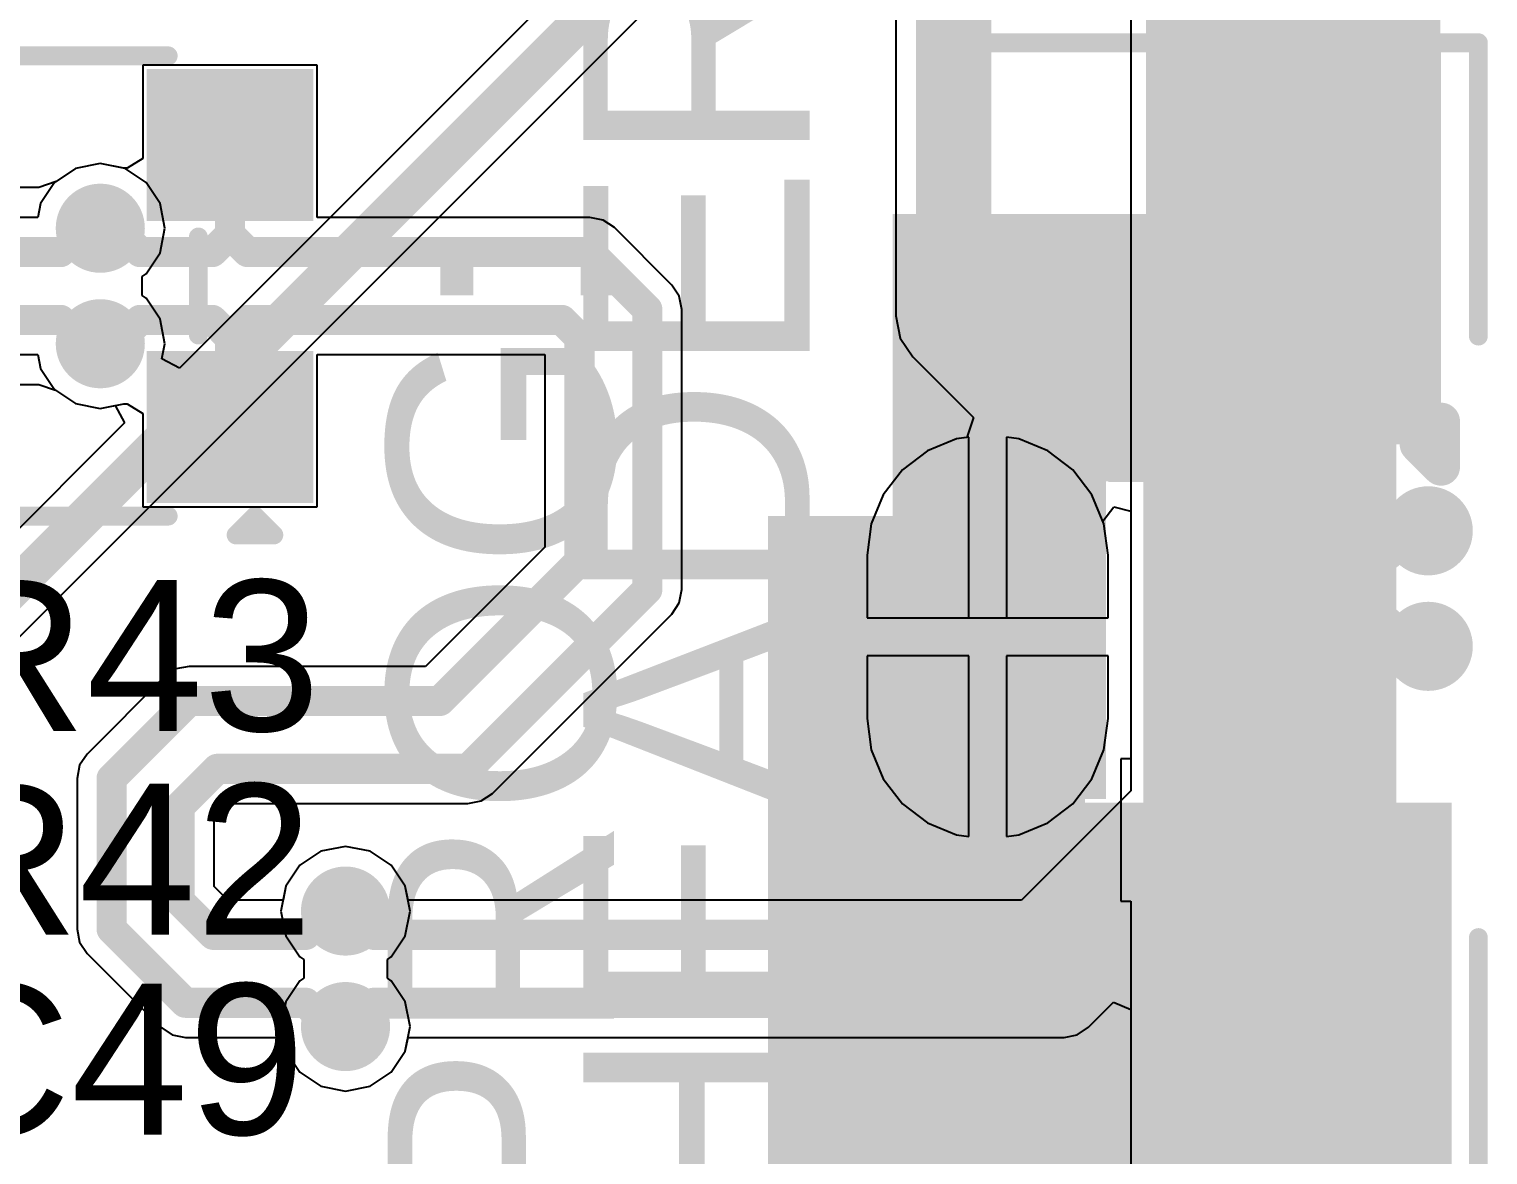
# Model space of a CAD drawing. Header units: millimetres. Extents: x -0.27 to 4.7, y -0.39 to 2.83.
# Drawn here: x 4.235 to 4.6216, y 1.1236 to 1.422 of the extents above; entities that cross this region are included whole.
import ezdxf

# ---------------------------------------------------------------- set-up
doc = ezdxf.new("R2010")
doc.units = ezdxf.units.MM
doc.header["$MEASUREMENT"] = 0
for name, color, linetype in [('BottomLayer', 5, 'Continuous'), ('BottomSolder', 6, 'Continuous'), ('MultiLayer', 9, 'Continuous'), ('PadHoleLayer', 156, 'Continuous'), ('TopLayer', 1, 'Continuous'), ('TopOverlay', 2, 'Continuous'), ('TopPaste', 8, 'Continuous'), ('TopSolder', 216, 'Continuous'), ('ViaHoleLayer', 16, 'Continuous')]:
    doc.layers.add(name, color=color, linetype=linetype)
doc.styles.add('Arial', font='', dxfattribs={"height": 0.2})
doc.styles.get('Arial').set_extended_font_data('Arial')

# ---------------------------------------------------------------- blocks, each defined once
blk = doc.blocks.new('1051330011_32')
at = {"layer": 'BottomLayer'}
h = blk.add_hatch(color=5, dxfattribs=at)
edge = h.paths.add_edge_path()
edge.add_arc((-0.13189, 0.04232), 0.02165, 90, 270)
edge.add_line((-0.13189, 0.02067), (-0.08858, 0.02067))
edge.add_arc((-0.08858, 0.04232), 0.02165, 270, 450)
edge.add_line((-0.08858, 0.06398), (-0.13189, 0.06398))
h = blk.add_hatch(color=5, dxfattribs=at)
edge = h.paths.add_edge_path()
edge.add_arc((0.08858, 0.04232), 0.02165, 90, 270)
edge.add_line((0.08858, 0.02067), (0.13189, 0.02067))
edge.add_arc((0.13189, 0.04232), 0.02165, 270, 450)
edge.add_line((0.13189, 0.06398), (0.08858, 0.06398))
h = blk.add_hatch(color=5, dxfattribs=at)
edge = h.paths.add_edge_path()
edge.add_arc((-0.02165, -0.04232), 0.02165, 90, 270)
edge.add_line((-0.02165, -0.06398), (0.02165, -0.06398))
edge.add_arc((0.02165, -0.04232), 0.02165, 270, 450)
edge.add_line((0.02165, -0.02067), (-0.02165, -0.02067))
at = {"layer": 'BottomSolder'}
h = blk.add_hatch(color=6, dxfattribs=at)
edge = h.paths.add_edge_path()
edge.add_arc((-0.13189, 0.04232), 0.02565, 90, 270)
edge.add_line((-0.13189, 0.01667), (-0.08858, 0.01667))
edge.add_arc((-0.08858, 0.04232), 0.02565, 270, 450)
edge.add_line((-0.08858, 0.06798), (-0.13189, 0.06798))
h = blk.add_hatch(color=6, dxfattribs=at)
edge = h.paths.add_edge_path()
edge.add_arc((0.08858, 0.04232), 0.02565, 90, 270)
edge.add_line((0.08858, 0.01667), (0.13189, 0.01667))
edge.add_arc((0.13189, 0.04232), 0.02565, 270, 450)
edge.add_line((0.13189, 0.06798), (0.08858, 0.06798))
h = blk.add_hatch(color=6, dxfattribs=at)
edge = h.paths.add_edge_path()
edge.add_arc((-0.02165, -0.04232), 0.02565, 90, 270)
edge.add_line((-0.02165, -0.06798), (0.02165, -0.06798))
edge.add_arc((0.02165, -0.04232), 0.02565, 270, 450)
edge.add_line((0.02165, -0.01667), (-0.02165, -0.01667))
at = {"layer": 'MultiLayer'}
h = blk.add_hatch(color=9, dxfattribs=at)
edge = h.paths.add_edge_path()
edge.add_arc((-0.13189, 0.04232), 0.02165, 90, 270)
edge.add_line((-0.13189, 0.02067), (-0.08858, 0.02067))
edge.add_arc((-0.08858, 0.04232), 0.02165, 270, 450)
edge.add_line((-0.08858, 0.06398), (-0.13189, 0.06398))
h = blk.add_hatch(color=9, dxfattribs=at)
edge = h.paths.add_edge_path()
edge.add_arc((0.08858, 0.04232), 0.02165, 90, 270)
edge.add_line((0.08858, 0.02067), (0.13189, 0.02067))
edge.add_arc((0.13189, 0.04232), 0.02165, 270, 450)
edge.add_line((0.13189, 0.06398), (0.08858, 0.06398))
h = blk.add_hatch(color=9, dxfattribs=at)
edge = h.paths.add_edge_path()
edge.add_arc((-0.02165, -0.04232), 0.02165, 90, 270)
edge.add_line((-0.02165, -0.06398), (0.02165, -0.06398))
edge.add_arc((0.02165, -0.04232), 0.02165, 270, 450)
edge.add_line((0.02165, -0.02067), (-0.02165, -0.02067))
at = {"layer": 'PadHoleLayer'}
h = blk.add_hatch(color=156, dxfattribs=at)
edge = h.paths.add_edge_path()
edge.add_arc((-0.12402, 0.04232), 0.00984, 90, 270)
edge.add_line((-0.12402, 0.03248), (-0.09646, 0.03248))
edge.add_arc((-0.09646, 0.04232), 0.00984, 270, 450)
edge.add_line((-0.09646, 0.05217), (-0.12402, 0.05217))
h = blk.add_hatch(color=156, dxfattribs=at)
edge = h.paths.add_edge_path()
edge.add_arc((0.09646, 0.04232), 0.00984, 90, 270)
edge.add_line((0.09646, 0.03248), (0.12402, 0.03248))
edge.add_arc((0.12402, 0.04232), 0.00984, 270, 450)
edge.add_line((0.12402, 0.05217), (0.09646, 0.05217))
h = blk.add_hatch(color=156, dxfattribs=at)
edge = h.paths.add_edge_path()
edge.add_arc((-0.02165, -0.04232), 0.00984, 90, 270)
edge.add_line((-0.02165, -0.05217), (0.02165, -0.05217))
edge.add_arc((0.02165, -0.04232), 0.00984, 270, 450)
edge.add_line((0.02165, -0.03248), (-0.02165, -0.03248))
at = {"layer": 'TopLayer'}
h = blk.add_hatch(color=1, dxfattribs=at)
edge = h.paths.add_edge_path()
edge.add_arc((-0.13189, 0.04232), 0.02165, 90, 270)
edge.add_line((-0.13189, 0.02067), (-0.08858, 0.02067))
edge.add_arc((-0.08858, 0.04232), 0.02165, 270, 450)
edge.add_line((-0.08858, 0.06398), (-0.13189, 0.06398))
for points in [[(-0.06004, 0.00295), (-0.06004, 0.06201), (-0.04232, 0.06201), (-0.04232, 0.00295)], [(-0.03445, 0.00295), (-0.03445, 0.06201), (-0.01673, 0.06201), (-0.01673, 0.00295)], [(-0.00886, 0.00295), (-0.00886, 0.06201), (0.00886, 0.06201), (0.00886, 0.00295)], [(0.01673, 0.00295), (0.01673, 0.06201), (0.03445, 0.06201), (0.03445, 0.00295)], [(0.04232, 0.00295), (0.04232, 0.06201), (0.06004, 0.06201), (0.06004, 0.00295)]]:
    blk.add_hatch(color=1, dxfattribs=at).paths.add_polyline_path(points)
h = blk.add_hatch(color=1, dxfattribs=at)
edge = h.paths.add_edge_path()
edge.add_arc((0.08858, 0.04232), 0.02165, 90, 270)
edge.add_line((0.08858, 0.02067), (0.13189, 0.02067))
edge.add_arc((0.13189, 0.04232), 0.02165, 270, 450)
edge.add_line((0.13189, 0.06398), (0.08858, 0.06398))
h = blk.add_hatch(color=1, dxfattribs=at)
edge = h.paths.add_edge_path()
edge.add_arc((-0.02165, -0.04232), 0.02165, 90, 270)
edge.add_line((-0.02165, -0.06398), (0.02165, -0.06398))
edge.add_arc((0.02165, -0.04232), 0.02165, 270, 450)
edge.add_line((0.02165, -0.02067), (-0.02165, -0.02067))
at = {"layer": 'TopPaste'}
for points in [[(-0.06004, 0.00295), (-0.06004, 0.06201), (-0.04232, 0.06201), (-0.04232, 0.00295)], [(-0.03445, 0.00295), (-0.03445, 0.06201), (-0.01673, 0.06201), (-0.01673, 0.00295)], [(-0.00886, 0.00295), (-0.00886, 0.06201), (0.00886, 0.06201), (0.00886, 0.00295)], [(0.01673, 0.00295), (0.01673, 0.06201), (0.03445, 0.06201), (0.03445, 0.00295)], [(0.04232, 0.00295), (0.04232, 0.06201), (0.06004, 0.06201), (0.06004, 0.00295)]]:
    blk.add_hatch(color=8, dxfattribs=at).paths.add_polyline_path(points)
at = {"layer": 'TopSolder'}
h = blk.add_hatch(color=216, dxfattribs=at)
edge = h.paths.add_edge_path()
edge.add_arc((-0.13189, 0.04232), 0.02565, 90, 270)
edge.add_line((-0.13189, 0.01667), (-0.08858, 0.01667))
edge.add_arc((-0.08858, 0.04232), 0.02565, 270, 450)
edge.add_line((-0.08858, 0.06798), (-0.13189, 0.06798))
for points in [[(-0.06404, -0.00105), (-0.06404, 0.06601), (-0.03832, 0.06601), (-0.03832, -0.00105)], [(-0.03845, -0.00105), (-0.03845, 0.06601), (-0.01273, 0.06601), (-0.01273, -0.00105)], [(-0.01286, -0.00105), (-0.01286, 0.06601), (0.01286, 0.06601), (0.01286, -0.00105)], [(0.01273, -0.00105), (0.01273, 0.06601), (0.03845, 0.06601), (0.03845, -0.00105)], [(0.03832, -0.00105), (0.03832, 0.06601), (0.06404, 0.06601), (0.06404, -0.00105)]]:
    blk.add_hatch(color=216, dxfattribs=at).paths.add_polyline_path(points)
h = blk.add_hatch(color=216, dxfattribs=at)
edge = h.paths.add_edge_path()
edge.add_arc((0.08858, 0.04232), 0.02565, 90, 270)
edge.add_line((0.08858, 0.01667), (0.13189, 0.01667))
edge.add_arc((0.13189, 0.04232), 0.02565, 270, 450)
edge.add_line((0.13189, 0.06798), (0.08858, 0.06798))
h = blk.add_hatch(color=216, dxfattribs=at)
edge = h.paths.add_edge_path()
edge.add_arc((-0.02165, -0.04232), 0.02565, 90, 270)
edge.add_line((-0.02165, -0.06798), (0.02165, -0.06798))
edge.add_arc((0.02165, -0.04232), 0.02565, 270, 450)
edge.add_line((0.02165, -0.01667), (-0.02165, -0.01667))
at = {"layer": 'TopOverlay'}
for points, const_width in [([(-0.07972, 0.08777), (-0.15748, 0.08777)], 0.005), ([(-0.15748, 0.07171), (-0.15748, 0.08777)], 0.005), ([(0.15748, 0.08777), (0.07972, 0.08777)], 0.005), ([(0.15748, 0.07171), (0.15748, 0.08777)], 0.005), ([(-0.05107, 0.0719), (-0.05707, 0.0779)], 0.01), ([(-0.04507, 0.0779), (-0.05707, 0.0779)], 0.01), ([(-0.05107, 0.0719), (-0.04507, 0.0779)], 0.01), ([(-0.15748, -0.04528), (-0.15748, 0.02354)], 0.005), ([(0.15748, -0.04528), (0.15748, 0.02354)], 0.005), ([(-0.05315, -0.04528), (-0.15748, -0.04528)], 0.005), ([(0.15748, -0.04528), (0.05315, -0.04528)], 0.005)]:
    blk.add_lwpolyline(points, dxfattribs=dict(at, const_width=const_width))
for points, const_width in [([(-0.15873, 0.08777, 1), (-0.15623, 0.08777, 1)], 0.0025), ([(-0.15873, 0.08777, 1), (-0.15623, 0.08777, 1)], 0.0025), ([(-0.08097, 0.08777, 1), (-0.07847, 0.08777, 1)], 0.0025), ([(0.07847, 0.08777, 1), (0.08097, 0.08777, 1)], 0.0025), ([(0.15623, 0.08777, 1), (0.15873, 0.08777, 1)], 0.0025), ([(0.15623, 0.08777, 1), (0.15873, 0.08777, 1)], 0.0025), ([(-0.05957, 0.0779, 1), (-0.05457, 0.0779, 1)], 0.005), ([(-0.05957, 0.0779, 1), (-0.05457, 0.0779, 1)], 0.005), ([(-0.04757, 0.0779, 1), (-0.04257, 0.0779, 1)], 0.005), ([(-0.04757, 0.0779, 1), (-0.04257, 0.0779, 1)], 0.005), ([(-0.15873, 0.07171, 1), (-0.15623, 0.07171, 1)], 0.0025), ([(-0.05357, 0.0719, 1), (-0.04857, 0.0719, 1)], 0.005), ([(-0.05357, 0.0719, 1), (-0.04857, 0.0719, 1)], 0.005), ([(0.15623, 0.07171, 1), (0.15873, 0.07171, 1)], 0.0025), ([(-0.15873, 0.02354, 1), (-0.15623, 0.02354, 1)], 0.0025), ([(0.15623, 0.02354, 1), (0.15873, 0.02354, 1)], 0.0025), ([(-0.15873, -0.04528, 1), (-0.15623, -0.04528, 1)], 0.0025), ([(-0.15873, -0.04528, 1), (-0.15623, -0.04528, 1)], 0.0025), ([(-0.0544, -0.04528, 1), (-0.0519, -0.04528, 1)], 0.0025), ([(0.0519, -0.04528, 1), (0.0544, -0.04528, 1)], 0.0025), ([(0.15623, -0.04528, 1), (0.15873, -0.04528, 1)], 0.0025), ([(0.15623, -0.04528, 1), (0.15873, -0.04528, 1)], 0.0025)]:
    blk.add_lwpolyline(points, format="xyb", close=True, dxfattribs=dict(at, const_width=const_width))
blk = doc.blocks.new('S___23_161')
at = {"layer": 'TopLayer'}
for points in [[(-0.01614, 0.05748), (0.01614, 0.05748), (0.01614, 0.02126), (-0.01614, 0.02126)], [(-0.05354, -0.02126), (-0.02126, -0.02126), (-0.02126, -0.05748), (-0.05354, -0.05748)], [(0.02126, -0.02126), (0.05354, -0.02126), (0.05354, -0.05748), (0.02126, -0.05748)]]:
    blk.add_hatch(color=1, dxfattribs=at).paths.add_polyline_path(points)
at = {"layer": 'TopPaste'}
for points in [[(-0.01614, 0.05748), (0.01614, 0.05748), (0.01614, 0.02126), (-0.01614, 0.02126)], [(-0.05354, -0.02126), (-0.02126, -0.02126), (-0.02126, -0.05748), (-0.05354, -0.05748)], [(0.02126, -0.02126), (0.05354, -0.02126), (0.05354, -0.05748), (0.02126, -0.05748)]]:
    blk.add_hatch(color=8, dxfattribs=at).paths.add_polyline_path(points)
at = {"layer": 'TopSolder'}
for points in [[(-0.02014, 0.06148), (0.02014, 0.06148), (0.02014, 0.01726), (-0.02014, 0.01726)], [(-0.05754, -0.01726), (-0.01726, -0.01726), (-0.01726, -0.06148), (-0.05754, -0.06148)], [(0.01726, -0.01726), (0.05754, -0.01726), (0.05754, -0.06148), (0.01726, -0.06148)]]:
    blk.add_hatch(color=216, dxfattribs=at).paths.add_polyline_path(points)
at = {"layer": 'TopOverlay', "const_width": 0.005}
for points in [[(-0.061, 0.032), (-0.022, 0.032)], [(-0.061, 0.032), (-0.061, -0.023)], [(0.022, 0.032), (0.061, 0.032)], [(0.061, 0.032), (0.061, -0.023)], [(-0.013, -0.031), (0.013, -0.031)], [(-0.066, -0.041), (-0.066, -0.051)], [(-0.066, -0.041), (-0.061, -0.046)], [(-0.061, -0.046), (-0.066, -0.051)]]:
    blk.add_lwpolyline(points, dxfattribs=at)
at = {"layer": 'TopOverlay', "const_width": 0.0025}
for points in [[(-0.06225, 0.032, 1), (-0.05975, 0.032, 1)], [(-0.06225, 0.032, 1), (-0.05975, 0.032, 1)], [(-0.02325, 0.032, 1), (-0.02075, 0.032, 1)], [(0.02075, 0.032, 1), (0.02325, 0.032, 1)], [(0.05975, 0.032, 1), (0.06225, 0.032, 1)], [(0.05975, 0.032, 1), (0.06225, 0.032, 1)], [(-0.06225, -0.023, 1), (-0.05975, -0.023, 1)], [(0.05975, -0.023, 1), (0.06225, -0.023, 1)], [(-0.01425, -0.031, 1), (-0.01175, -0.031, 1)], [(0.01175, -0.031, 1), (0.01425, -0.031, 1)], [(-0.06725, -0.041, 1), (-0.06475, -0.041, 1)], [(-0.06725, -0.041, 1), (-0.06475, -0.041, 1)], [(-0.06225, -0.046, 1), (-0.05975, -0.046, 1)], [(-0.06225, -0.046, 1), (-0.05975, -0.046, 1)], [(-0.06725, -0.051, 1), (-0.06475, -0.051, 1)], [(-0.06725, -0.051, 1), (-0.06475, -0.051, 1)]]:
    blk.add_lwpolyline(points, format="xyb", close=True, dxfattribs=at)

msp = doc.modelspace()

# ---------------------------------------------------------------- hatches: boundary and pattern name
at = {"layer": 'BottomLayer'}
for points in [[(4.54582, 1.31202), (4.60924, 1.31202), (4.60924, 1.41595), (4.54582, 1.41595)], [(4.46382, 1.31202), (4.60924, 1.31202), (4.60924, 1.373), (4.46382, 1.373)], [(4.52044, 1.32558), (4.46382, 1.32558), (4.46382, 1.21795), (4.52044, 1.21795)]]:
    msp.add_hatch(color=5, dxfattribs=at).paths.add_polyline_path(points)
h = msp.add_hatch(color=5, dxfattribs=at)
edge = h.paths.add_edge_path()
edge.add_arc((4.25382, 1.36926), 0.01181, 0, 360)
h = msp.add_hatch(color=5, dxfattribs=at)
edge = h.paths.add_edge_path()
edge.add_arc((4.25382, 1.33864), 0.01181, 0, 360)
h = msp.add_hatch(color=5, dxfattribs=at)
edge = h.paths.add_edge_path()
edge.add_arc((4.60582, 1.28905), 0.01181, 0, 360)
h = msp.add_hatch(color=5, dxfattribs=at)
edge = h.paths.add_edge_path()
edge.add_arc((4.60582, 1.25843), 0.01181, 0, 360)
h = msp.add_hatch(color=5, dxfattribs=at)
edge = h.paths.add_edge_path()
edge.add_arc((4.31882, 1.18826), 0.01181, 0, 360)
h = msp.add_hatch(color=5, dxfattribs=at)
edge = h.paths.add_edge_path()
edge.add_arc((4.31882, 1.15764), 0.01181, 0, 360)
at = {"layer": 'BottomSolder'}
h = msp.add_hatch(color=6, dxfattribs=at)
edge = h.paths.add_edge_path()
edge.add_arc((4.25382, 1.36926), 0.00591, 0, 360)
h = msp.add_hatch(color=6, dxfattribs=at)
edge = h.paths.add_edge_path()
edge.add_arc((4.25382, 1.33864), 0.00591, 0, 360)
h = msp.add_hatch(color=6, dxfattribs=at)
edge = h.paths.add_edge_path()
edge.add_arc((4.60582, 1.28905), 0.00591, 0, 360)
h = msp.add_hatch(color=6, dxfattribs=at)
edge = h.paths.add_edge_path()
edge.add_arc((4.60582, 1.25843), 0.00591, 0, 360)
h = msp.add_hatch(color=6, dxfattribs=at)
edge = h.paths.add_edge_path()
edge.add_arc((4.31882, 1.18826), 0.00591, 0, 360)
h = msp.add_hatch(color=6, dxfattribs=at)
edge = h.paths.add_edge_path()
edge.add_arc((4.31882, 1.15764), 0.00591, 0, 360)
at = {"layer": 'TopLayer'}
for points in [[(4.531, 1.328), (4.609, 1.328), (4.609, 1.473), (4.531, 1.473)], [(4.521, 1.302), (4.595, 1.302), (4.595, 1.322), (4.521, 1.322)], [(4.43082, 1.19295), (4.51482, 1.19295), (4.51482, 1.29295), (4.43082, 1.29295)], [(4.43082, 1.044), (4.612, 1.044), (4.612, 1.21695), (4.43082, 1.21695)]]:
    msp.add_hatch(color=1, dxfattribs=at).paths.add_polyline_path(points)
h = msp.add_hatch(color=1, dxfattribs=at)
edge = h.paths.add_edge_path()
edge.add_arc((4.25382, 1.36926), 0.01181, 0, 360)
h = msp.add_hatch(color=1, dxfattribs=at)
edge = h.paths.add_edge_path()
edge.add_arc((4.25382, 1.33864), 0.01181, 0, 360)
h = msp.add_hatch(color=1, dxfattribs=at)
edge = h.paths.add_edge_path()
edge.add_arc((4.60582, 1.28905), 0.01181, 0, 360)
h = msp.add_hatch(color=1, dxfattribs=at)
edge = h.paths.add_edge_path()
edge.add_arc((4.60582, 1.25843), 0.01181, 0, 360)
h = msp.add_hatch(color=1, dxfattribs=at)
edge = h.paths.add_edge_path()
edge.add_arc((4.31882, 1.18826), 0.01181, 0, 360)
h = msp.add_hatch(color=1, dxfattribs=at)
edge = h.paths.add_edge_path()
edge.add_arc((4.31882, 1.15764), 0.01181, 0, 360)
at = {"layer": 'TopSolder'}
h = msp.add_hatch(color=216, dxfattribs=at)
edge = h.paths.add_edge_path()
edge.add_arc((4.25382, 1.36926), 0.00591, 0, 360)
h = msp.add_hatch(color=216, dxfattribs=at)
edge = h.paths.add_edge_path()
edge.add_arc((4.25382, 1.33864), 0.00591, 0, 360)
h = msp.add_hatch(color=216, dxfattribs=at)
edge = h.paths.add_edge_path()
edge.add_arc((4.60582, 1.28905), 0.00591, 0, 360)
h = msp.add_hatch(color=216, dxfattribs=at)
edge = h.paths.add_edge_path()
edge.add_arc((4.60582, 1.25843), 0.00591, 0, 360)
h = msp.add_hatch(color=216, dxfattribs=at)
edge = h.paths.add_edge_path()
edge.add_arc((4.31882, 1.18826), 0.00591, 0, 360)
h = msp.add_hatch(color=216, dxfattribs=at)
edge = h.paths.add_edge_path()
edge.add_arc((4.31882, 1.15764), 0.00591, 0, 360)
at = {"layer": 'ViaHoleLayer'}
h = msp.add_hatch(color=16, dxfattribs=at)
edge = h.paths.add_edge_path()
edge.add_arc((4.25382, 1.36926), 0.00591, 0, 360)
h = msp.add_hatch(color=16, dxfattribs=at)
edge = h.paths.add_edge_path()
edge.add_arc((4.25382, 1.33864), 0.00591, 0, 360)
h = msp.add_hatch(color=16, dxfattribs=at)
edge = h.paths.add_edge_path()
edge.add_arc((4.60582, 1.28905), 0.00591, 0, 360)
h = msp.add_hatch(color=16, dxfattribs=at)
edge = h.paths.add_edge_path()
edge.add_arc((4.60582, 1.25843), 0.00591, 0, 360)
h = msp.add_hatch(color=16, dxfattribs=at)
edge = h.paths.add_edge_path()
edge.add_arc((4.31882, 1.18826), 0.00591, 0, 360)
h = msp.add_hatch(color=16, dxfattribs=at)
edge = h.paths.add_edge_path()
edge.add_arc((4.31882, 1.15764), 0.00591, 0, 360)

# ---------------------------------------------------------------- linework, layer by layer
at = {"layer": 'BottomLayer'}
for p, q in [((4.527, 1.58442), (4.27478, 1.3322)), ((4.00199, 1.03057), (4.52238, 1.55096)), ((4.527, 1.54905), (4.527, 1.2201)), ((4.24726, 1.3851), (4.2417, 1.38138)), ((4.25382, 1.3864), (4.24726, 1.3851)), ((4.26038, 1.3851), (4.25382, 1.3864)), ((4.26594, 1.38138), (4.26038, 1.3851)), ((4.2417, 1.38138), (4.23799, 1.37582)), ((4.26966, 1.37582), (4.26594, 1.38138)), ((4.23799, 1.37582), (4.23725, 1.37212)), ((4.27096, 1.36926), (4.26966, 1.37582)), ((4.23725, 1.37212), (4.21682, 1.37212)), ((4.26966, 1.3627), (4.27096, 1.36926)), ((4.26594, 1.35714), (4.26966, 1.3627)), ((4.26491, 1.35645), (4.26594, 1.35714)), ((4.26491, 1.35145), (4.26491, 1.35645)), ((4.26594, 1.35076), (4.26491, 1.35145)), ((4.26966, 1.3452), (4.26594, 1.35076)), ((4.27096, 1.33864), (4.26966, 1.3452)), ((4.27017, 1.33466), (4.27096, 1.33864)), ((4.22808, 1.33577), (4.23725, 1.33577)), ((4.23725, 1.33577), (4.23799, 1.33208)), ((4.27478, 1.3322), (4.27017, 1.33466)), ((4.23799, 1.33208), (4.2417, 1.32652)), ((4.2417, 1.32652), (4.24726, 1.3228)), ((4.24726, 1.3228), (4.25382, 1.3215)), ((4.25382, 1.3215), (4.2578, 1.32229)), ((4.2578, 1.32229), (4.26026, 1.31768)), ((4.26026, 1.31768), (3.84478, 0.9022)), ((4.48076, 1.31344), (4.47306, 1.31025)), ((4.48402, 1.31387), (4.48076, 1.31344)), ((4.48402, 1.26595), (4.48402, 1.31387)), ((4.49728, 1.31344), (4.49402, 1.31387)), ((4.49402, 1.31387), (4.49402, 1.26595)), ((4.50498, 1.31025), (4.49728, 1.31344)), ((4.47306, 1.31025), (4.46644, 1.30518)), ((4.51159, 1.30518), (4.50498, 1.31025)), ((4.46644, 1.30518), (4.46137, 1.29857)), ((4.51667, 1.29857), (4.51159, 1.30518)), ((4.46137, 1.29857), (4.45818, 1.29087)), ((4.51986, 1.29087), (4.51667, 1.29857)), ((4.45818, 1.29087), (4.45709, 1.2826)), ((4.52095, 1.2826), (4.51986, 1.29087)), ((4.45709, 1.2826), (4.45709, 1.26595)), ((4.52095, 1.26595), (4.52095, 1.2826)), ((4.45709, 1.26595), (4.48402, 1.26595)), ((4.49402, 1.26595), (4.52095, 1.26595)), ((4.48402, 1.25595), (4.45709, 1.25595)), ((4.45709, 1.25595), (4.45709, 1.2393)), ((4.48402, 1.20803), (4.48402, 1.25595)), ((4.52095, 1.25595), (4.49402, 1.25595)), ((4.49402, 1.25595), (4.49402, 1.20803)), ((4.52095, 1.2393), (4.52095, 1.25595)), ((4.45709, 1.2393), (4.45818, 1.23103)), ((4.51986, 1.23103), (4.52095, 1.2393)), ((4.45818, 1.23103), (4.46137, 1.22333)), ((4.51667, 1.22333), (4.51986, 1.23103)), ((4.46137, 1.22333), (4.46644, 1.21672)), ((4.51159, 1.21672), (4.51667, 1.22333)), ((4.527, 1.2201), (4.49802, 1.19112)), ((4.46644, 1.21672), (4.47306, 1.21165)), ((4.50498, 1.21165), (4.51159, 1.21672)), ((4.47306, 1.21165), (4.48076, 1.20846)), ((4.49728, 1.20846), (4.50498, 1.21165)), ((4.48076, 1.20846), (4.48402, 1.20803)), ((4.49402, 1.20803), (4.49728, 1.20846)), ((4.31226, 1.2041), (4.3067, 1.20038)), ((4.31882, 1.2054), (4.31226, 1.2041)), ((4.32538, 1.2041), (4.31882, 1.2054)), ((4.33094, 1.20038), (4.32538, 1.2041)), ((4.3067, 1.20038), (4.30299, 1.19482)), ((4.33466, 1.19482), (4.33094, 1.20038)), ((4.30299, 1.19482), (4.30168, 1.18826)), ((4.33539, 1.19112), (4.33466, 1.19482)), ((4.49802, 1.19112), (4.33539, 1.19112)), ((4.30168, 1.18826), (4.30299, 1.1817)), ((4.30299, 1.1817), (4.3067, 1.17614)), ((4.3067, 1.17614), (4.30774, 1.17545)), ((4.30774, 1.17545), (4.30774, 1.17045)), ((4.3067, 1.16976), (4.30299, 1.1642)), ((4.30774, 1.17045), (4.3067, 1.16976)), ((4.30299, 1.1642), (4.30168, 1.15764)), ((4.51577, 1.15746), (4.52238, 1.16407)), ((4.52238, 1.16407), (4.527, 1.16216)), ((4.527, 1.16216), (4.527, 1.05577)), ((4.30168, 1.15764), (4.30299, 1.15108)), ((4.51279, 1.15547), (4.51577, 1.15746)), ((4.33466, 1.15108), (4.33539, 1.15477)), ((4.33539, 1.15477), (4.50928, 1.15477)), ((4.50928, 1.15477), (4.51279, 1.15547)), ((4.30299, 1.15108), (4.3067, 1.14552)), ((4.33094, 1.14552), (4.33466, 1.15108)), ((4.3067, 1.14552), (4.31226, 1.1418)), ((4.32538, 1.1418), (4.33094, 1.14552)), ((4.31226, 1.1418), (4.31882, 1.1405)), ((4.31882, 1.1405), (4.32538, 1.1418))]:
    msp.add_line(p, q, dxfattribs=at)
for points, const_width in [([(3.849, 0.892), (4.58382, 1.62682)], 0.01), ([(4.57367, 1.35692), (4.57367, 1.37118)], 0.016), ([(4.21682, 1.36295), (4.24328, 1.36295)], 0.008), ([(4.22428, 1.34495), (4.24328, 1.34495)], 0.008), ([(4.59528, 1.28274), (4.6016, 1.28905)], 0.008), ([(4.6016, 1.28905), (4.60582, 1.28905)], 0.008), ([(4.53682, 1.2564), (4.56316, 1.28274)], 0.008), ([(4.56316, 1.28274), (4.59528, 1.28274)], 0.008), ([(4.55482, 1.24895), (4.57062, 1.26474)], 0.008), ([(4.57062, 1.26474), (4.59528, 1.26474)], 0.008), ([(4.59528, 1.26474), (4.6016, 1.25843)], 0.008), ([(4.6016, 1.25843), (4.60582, 1.25843)], 0.008), ([(4.53682, 1.21695), (4.53682, 1.2564)], 0.008), ([(4.55482, 1.20949), (4.55482, 1.24895)], 0.008), ([(4.50182, 1.18195), (4.53682, 1.21695)], 0.008), ([(4.50928, 1.16395), (4.55482, 1.20949)], 0.008), ([(4.32635, 1.18195), (4.50182, 1.18195)], 0.008), ([(4.32635, 1.16395), (4.50928, 1.16395)], 0.008)]:
    msp.add_lwpolyline(points, dxfattribs=dict(at, const_width=const_width))
for points, const_width in [([(4.56967, 1.37118, 1), (4.57767, 1.37118, 1)], 0.008), ([(4.24128, 1.36295, 1), (4.24528, 1.36295, 1)], 0.004), ([(4.56967, 1.35692, 1), (4.57767, 1.35692, 1)], 0.008), ([(4.24128, 1.34495, 1), (4.24528, 1.34495, 1)], 0.004), ([(4.5996, 1.28905, 1), (4.6036, 1.28905, 1)], 0.004), ([(4.5996, 1.28905, 1), (4.6036, 1.28905, 1)], 0.004), ([(4.60382, 1.28905, 1), (4.60782, 1.28905, 1)], 0.004), ([(4.56116, 1.28274, 1), (4.56516, 1.28274, 1)], 0.004), ([(4.56116, 1.28274, 1), (4.56516, 1.28274, 1)], 0.004), ([(4.59328, 1.28274, 1), (4.59728, 1.28274, 1)], 0.004), ([(4.59328, 1.28274, 1), (4.59728, 1.28274, 1)], 0.004), ([(4.56862, 1.26474, 1), (4.57262, 1.26474, 1)], 0.004), ([(4.56862, 1.26474, 1), (4.57262, 1.26474, 1)], 0.004), ([(4.59328, 1.26474, 1), (4.59728, 1.26474, 1)], 0.004), ([(4.59328, 1.26474, 1), (4.59728, 1.26474, 1)], 0.004), ([(4.5996, 1.25843, 1), (4.6036, 1.25843, 1)], 0.004), ([(4.5996, 1.25843, 1), (4.6036, 1.25843, 1)], 0.004), ([(4.60382, 1.25843, 1), (4.60782, 1.25843, 1)], 0.004), ([(4.53482, 1.2564, 1), (4.53882, 1.2564, 1)], 0.004), ([(4.53482, 1.2564, 1), (4.53882, 1.2564, 1)], 0.004), ([(4.55282, 1.24895, 1), (4.55682, 1.24895, 1)], 0.004), ([(4.55282, 1.24895, 1), (4.55682, 1.24895, 1)], 0.004), ([(4.53482, 1.21695, 1), (4.53882, 1.21695, 1)], 0.004), ([(4.53482, 1.21695, 1), (4.53882, 1.21695, 1)], 0.004), ([(4.55282, 1.20949, 1), (4.55682, 1.20949, 1)], 0.004), ([(4.55282, 1.20949, 1), (4.55682, 1.20949, 1)], 0.004), ([(4.32435, 1.18195, 1), (4.32835, 1.18195, 1)], 0.004), ([(4.49982, 1.18195, 1), (4.50382, 1.18195, 1)], 0.004), ([(4.49982, 1.18195, 1), (4.50382, 1.18195, 1)], 0.004), ([(4.32435, 1.16395, 1), (4.32835, 1.16395, 1)], 0.004), ([(4.50728, 1.16395, 1), (4.51128, 1.16395, 1)], 0.004), ([(4.50728, 1.16395, 1), (4.51128, 1.16395, 1)], 0.004)]:
    msp.add_lwpolyline(points, format="xyb", close=True, dxfattribs=dict(at, const_width=const_width))
at = {"layer": 'TopLayer'}
for p, q in [((4.46471, 1.42526), (4.46471, 1.346)), ((4.3113, 1.41249), (4.26508, 1.41249)), ((4.26508, 1.41249), (4.26508, 1.38772)), ((4.3113, 1.37212), (4.3113, 1.41249)), ((4.24726, 1.3851), (4.24214, 1.38167)), ((4.25382, 1.3864), (4.24726, 1.3851)), ((4.26008, 1.38515), (4.25382, 1.3864)), ((4.26095, 1.38515), (4.26008, 1.38515)), ((4.26508, 1.38772), (4.26095, 1.38515)), ((4.24214, 1.38167), (4.23756, 1.38009)), ((4.23756, 1.38009), (4.21445, 1.38009)), ((4.23756, 1.38009), (4.23756, 1.38009)), ((4.23756, 1.38009), (4.23756, 1.38009)), ((4.38359, 1.37212), (4.3113, 1.37212)), ((4.3871, 1.37143), (4.38359, 1.37212)), ((4.39008, 1.36944), (4.3871, 1.37143)), ((4.40531, 1.35421), (4.39008, 1.36944)), ((4.4073, 1.35123), (4.40531, 1.35421)), ((4.408, 1.34772), (4.4073, 1.35123)), ((4.408, 1.27349), (4.408, 1.34772)), ((4.46471, 1.346), (4.46587, 1.34015)), ((4.46587, 1.34015), (4.46919, 1.33519)), ((4.3113, 1.29541), (4.3113, 1.33577)), ((4.3113, 1.33577), (4.37165, 1.33577)), ((4.37165, 1.33577), (4.37165, 1.28475)), ((4.46919, 1.33519), (4.48529, 1.31908)), ((4.21445, 1.32781), (4.23756, 1.32781)), ((4.23756, 1.32781), (4.23756, 1.32781)), ((4.23756, 1.32781), (4.24196, 1.32635)), ((4.24196, 1.32635), (4.24726, 1.3228)), ((4.24726, 1.3228), (4.25382, 1.3215)), ((4.25382, 1.3215), (4.26008, 1.32274)), ((4.26008, 1.32274), (4.26095, 1.32274)), ((4.26095, 1.32274), (4.26508, 1.32018)), ((4.26508, 1.32018), (4.26508, 1.29541)), ((4.48529, 1.31908), (4.4835, 1.3138)), ((4.48076, 1.31344), (4.47306, 1.31025)), ((4.4835, 1.3138), (4.48076, 1.31344)), ((4.47306, 1.31025), (4.46644, 1.30518)), ((4.46644, 1.30518), (4.46137, 1.29857)), ((4.26508, 1.29541), (4.3113, 1.29541)), ((4.46137, 1.29857), (4.45818, 1.29087)), ((4.51956, 1.29159), (4.5225, 1.2954)), ((4.5225, 1.2954), (4.527, 1.29425)), ((4.51986, 1.29087), (4.51956, 1.29159)), ((4.527, 1.29425), (4.527, 1.22863)), ((4.45818, 1.29087), (4.45709, 1.2826)), ((4.52095, 1.2826), (4.51986, 1.29087)), ((4.37165, 1.28475), (4.34002, 1.25312)), ((4.45709, 1.2826), (4.45709, 1.26595)), ((4.52095, 1.26595), (4.52095, 1.2826)), ((4.4073, 1.26998), (4.408, 1.27349)), ((4.40531, 1.267), (4.4073, 1.26998)), ((4.35777, 1.21946), (4.40531, 1.267)), ((4.45709, 1.26595), (4.48902, 1.26595)), ((4.48902, 1.26595), (4.52095, 1.26595)), ((4.27737, 1.25312), (4.27386, 1.25243)), ((4.34002, 1.25312), (4.27737, 1.25312)), ((4.48402, 1.25595), (4.45709, 1.25595)), ((4.45709, 1.25595), (4.45709, 1.2393)), ((4.48402, 1.20803), (4.48402, 1.25595)), ((4.52095, 1.25595), (4.49402, 1.25595)), ((4.49402, 1.25595), (4.49402, 1.20803)), ((4.52095, 1.2393), (4.52095, 1.25595)), ((4.27088, 1.25044), (4.25033, 1.22989)), ((4.27386, 1.25243), (4.27088, 1.25044)), ((4.45709, 1.2393), (4.45818, 1.23103)), ((4.51986, 1.23103), (4.52095, 1.2393)), ((4.25033, 1.22989), (4.24834, 1.22692)), ((4.45818, 1.23103), (4.46137, 1.22333)), ((4.51667, 1.22333), (4.51986, 1.23103)), ((4.24834, 1.22692), (4.24765, 1.2234)), ((4.527, 1.22863), (4.5243, 1.22863)), ((4.5243, 1.22863), (4.5243, 1.19091)), ((4.24765, 1.2234), (4.24765, 1.18349)), ((4.46137, 1.22333), (4.46644, 1.21672)), ((4.51159, 1.21672), (4.51667, 1.22333)), ((4.35479, 1.21747), (4.35777, 1.21946)), ((4.284, 1.21215), (4.28862, 1.21677)), ((4.28862, 1.21677), (4.35128, 1.21677)), ((4.35128, 1.21677), (4.35479, 1.21747)), ((4.46644, 1.21672), (4.47306, 1.21165)), ((4.50498, 1.21165), (4.51159, 1.21672)), ((4.284, 1.19475), (4.284, 1.21215)), ((4.47306, 1.21165), (4.48076, 1.20846)), ((4.49728, 1.20846), (4.50498, 1.21165)), ((4.48076, 1.20846), (4.48402, 1.20803)), ((4.49402, 1.20803), (4.49728, 1.20846)), ((4.31226, 1.2041), (4.3067, 1.20038)), ((4.31882, 1.2054), (4.31226, 1.2041)), ((4.32538, 1.2041), (4.31882, 1.2054)), ((4.33094, 1.20038), (4.32538, 1.2041)), ((4.3067, 1.20038), (4.30299, 1.19482)), ((4.33466, 1.19482), (4.33094, 1.20038)), ((4.28762, 1.19112), (4.284, 1.19475)), ((4.30299, 1.19482), (4.30225, 1.19112)), ((4.33596, 1.18826), (4.33466, 1.19482)), ((4.30225, 1.19112), (4.28762, 1.19112)), ((4.5243, 1.19091), (4.527, 1.19091)), ((4.527, 1.19091), (4.527, 0.98738)), ((4.33466, 1.1817), (4.33596, 1.18826)), ((4.24765, 1.18349), (4.24834, 1.17998)), ((4.24834, 1.17998), (4.25033, 1.177)), ((4.33094, 1.17614), (4.33466, 1.1817)), ((4.25033, 1.177), (4.26988, 1.15746)), ((4.32991, 1.17545), (4.33094, 1.17614)), ((4.32991, 1.17045), (4.32991, 1.17545)), ((4.33094, 1.16976), (4.32991, 1.17045)), ((4.33466, 1.1642), (4.33094, 1.16976)), ((4.33596, 1.15764), (4.33466, 1.1642)), ((4.26988, 1.15746), (4.27286, 1.15547)), ((4.33466, 1.15108), (4.33596, 1.15764)), ((4.27286, 1.15547), (4.27637, 1.15477)), ((4.27637, 1.15477), (4.30225, 1.15477)), ((4.30225, 1.15477), (4.30299, 1.15108)), ((4.30299, 1.15108), (4.3067, 1.14552)), ((4.33094, 1.14552), (4.33466, 1.15108)), ((4.3067, 1.14552), (4.31226, 1.1418)), ((4.32538, 1.1418), (4.33094, 1.14552)), ((4.31226, 1.1418), (4.31882, 1.1405)), ((4.31882, 1.1405), (4.32538, 1.1418))]:
    msp.add_line(p, q, dxfattribs=at)
for points, const_width in [([(4.48, 1.346), (4.48, 1.44026)], 0.02), ([(4.28819, 1.36763), (4.28819, 1.39135)], 0.008), ([(4.57367, 1.37118), (4.57889, 1.37641)], 0.016), ([(4.25382, 1.36926), (4.25805, 1.36926)], 0.008), ([(4.25805, 1.36926), (4.26436, 1.36295)], 0.008), ([(4.28351, 1.36295), (4.28819, 1.36763)], 0.008), ([(4.28819, 1.36763), (4.29288, 1.36295)], 0.008), ([(4.26436, 1.36295), (4.28351, 1.36295)], 0.008), ([(4.29288, 1.36295), (4.38359, 1.36295)], 0.008), ([(4.38359, 1.36295), (4.39882, 1.34772)], 0.008), ([(4.48, 1.346), (4.51387, 1.31213)], 0.02), ([(4.39882, 1.27349), (4.39882, 1.34772)], 0.008), ([(4.25805, 1.33864), (4.26436, 1.34495)], 0.008), ([(4.26436, 1.34495), (4.28351, 1.34495)], 0.008), ([(4.28351, 1.34495), (4.28819, 1.34026)], 0.008), ([(4.28819, 1.34026), (4.29288, 1.34495)], 0.008), ([(4.29288, 1.34495), (4.37614, 1.34495)], 0.008), ([(4.37614, 1.34495), (4.38082, 1.34026)], 0.008), ([(4.25382, 1.33864), (4.25805, 1.33864)], 0.008), ([(4.28819, 1.31655), (4.28819, 1.34026)], 0.008), ([(4.38082, 1.28095), (4.38082, 1.34026)], 0.008), ([(4.51387, 1.31213), (4.56382, 1.31213)], 0.02), ([(4.56382, 1.28654), (4.56508, 1.2878)], 0.008), ([(4.56508, 1.2878), (4.60456, 1.2878)], 0.008), ([(4.60456, 1.2878), (4.60582, 1.28905)], 0.008), ([(4.34382, 1.24395), (4.38082, 1.28095)], 0.008), ([(4.35128, 1.22595), (4.39882, 1.27349)], 0.008), ([(4.56382, 1.26095), (4.56508, 1.25969)], 0.008), ([(4.56508, 1.25969), (4.60456, 1.25969)], 0.008), ([(4.60456, 1.25969), (4.60582, 1.25843)], 0.008), ([(4.25682, 1.2234), (4.27737, 1.24395)], 0.008), ([(4.27737, 1.24395), (4.34382, 1.24395)], 0.008), ([(4.27482, 1.21595), (4.28482, 1.22595)], 0.008), ([(4.28482, 1.22595), (4.35128, 1.22595)], 0.008), ([(4.25682, 1.18349), (4.25682, 1.2234)], 0.008), ([(4.27482, 1.19095), (4.27482, 1.21595)], 0.008), ([(4.27482, 1.19095), (4.28382, 1.18195)], 0.008), ([(4.30828, 1.18195), (4.3146, 1.18826)], 0.008), ([(4.3146, 1.18826), (4.31882, 1.18826)], 0.008), ([(4.25682, 1.18349), (4.27637, 1.16395)], 0.008), ([(4.28382, 1.18195), (4.30828, 1.18195)], 0.008), ([(4.27637, 1.16395), (4.30828, 1.16395)], 0.008), ([(4.30828, 1.16395), (4.3146, 1.15764)], 0.008), ([(4.3146, 1.15764), (4.31882, 1.15764)], 0.008)]:
    msp.add_lwpolyline(points, dxfattribs=dict(at, const_width=const_width))
for points, const_width in [([(4.28619, 1.39135, 1), (4.29019, 1.39135, 1)], 0.004), ([(4.57489, 1.37641, 1), (4.58289, 1.37641, 1)], 0.008), ([(4.56967, 1.37118, 1), (4.57767, 1.37118, 1)], 0.008), ([(4.25182, 1.36926, 1), (4.25582, 1.36926, 1)], 0.004), ([(4.25605, 1.36926, 1), (4.26005, 1.36926, 1)], 0.004), ([(4.25605, 1.36926, 1), (4.26005, 1.36926, 1)], 0.004), ([(4.28619, 1.36763, 1), (4.29019, 1.36763, 1)], 0.004), ([(4.28619, 1.36763, 1), (4.29019, 1.36763, 1)], 0.004), ([(4.28619, 1.36763, 1), (4.29019, 1.36763, 1)], 0.004), ([(4.26236, 1.36295, 1), (4.26636, 1.36295, 1)], 0.004), ([(4.26236, 1.36295, 1), (4.26636, 1.36295, 1)], 0.004), ([(4.28151, 1.36295, 1), (4.28551, 1.36295, 1)], 0.004), ([(4.28151, 1.36295, 1), (4.28551, 1.36295, 1)], 0.004), ([(4.29088, 1.36295, 1), (4.29488, 1.36295, 1)], 0.004), ([(4.29088, 1.36295, 1), (4.29488, 1.36295, 1)], 0.004), ([(4.38159, 1.36295, 1), (4.38559, 1.36295, 1)], 0.004), ([(4.38159, 1.36295, 1), (4.38559, 1.36295, 1)], 0.004), ([(4.475, 1.346, 1), (4.485, 1.346, 1)], 0.01), ([(4.475, 1.346, 1), (4.485, 1.346, 1)], 0.01), ([(4.39682, 1.34772, 1), (4.40082, 1.34772, 1)], 0.004), ([(4.39682, 1.34772, 1), (4.40082, 1.34772, 1)], 0.004), ([(4.26236, 1.34495, 1), (4.26636, 1.34495, 1)], 0.004), ([(4.26236, 1.34495, 1), (4.26636, 1.34495, 1)], 0.004), ([(4.28151, 1.34495, 1), (4.28551, 1.34495, 1)], 0.004), ([(4.28151, 1.34495, 1), (4.28551, 1.34495, 1)], 0.004), ([(4.29088, 1.34495, 1), (4.29488, 1.34495, 1)], 0.004), ([(4.29088, 1.34495, 1), (4.29488, 1.34495, 1)], 0.004), ([(4.37414, 1.34495, 1), (4.37814, 1.34495, 1)], 0.004), ([(4.37414, 1.34495, 1), (4.37814, 1.34495, 1)], 0.004), ([(4.25182, 1.33864, 1), (4.25582, 1.33864, 1)], 0.004), ([(4.25605, 1.33864, 1), (4.26005, 1.33864, 1)], 0.004), ([(4.25605, 1.33864, 1), (4.26005, 1.33864, 1)], 0.004), ([(4.28619, 1.34026, 1), (4.29019, 1.34026, 1)], 0.004), ([(4.28619, 1.34026, 1), (4.29019, 1.34026, 1)], 0.004), ([(4.28619, 1.34026, 1), (4.29019, 1.34026, 1)], 0.004), ([(4.37882, 1.34026, 1), (4.38282, 1.34026, 1)], 0.004), ([(4.37882, 1.34026, 1), (4.38282, 1.34026, 1)], 0.004), ([(4.28619, 1.31655, 1), (4.29019, 1.31655, 1)], 0.004), ([(4.50887, 1.31213, 1), (4.51887, 1.31213, 1)], 0.01), ([(4.50887, 1.31213, 1), (4.51887, 1.31213, 1)], 0.01), ([(4.55882, 1.31213, 1), (4.56882, 1.31213, 1)], 0.01), ([(4.56308, 1.2878, 1), (4.56708, 1.2878, 1)], 0.004), ([(4.56308, 1.2878, 1), (4.56708, 1.2878, 1)], 0.004), ([(4.60256, 1.2878, 1), (4.60656, 1.2878, 1)], 0.004), ([(4.60256, 1.2878, 1), (4.60656, 1.2878, 1)], 0.004), ([(4.60382, 1.28905, 1), (4.60782, 1.28905, 1)], 0.004), ([(4.56182, 1.28654, 1), (4.56582, 1.28654, 1)], 0.004), ([(4.37882, 1.28095, 1), (4.38282, 1.28095, 1)], 0.004), ([(4.37882, 1.28095, 1), (4.38282, 1.28095, 1)], 0.004), ([(4.39682, 1.27349, 1), (4.40082, 1.27349, 1)], 0.004), ([(4.39682, 1.27349, 1), (4.40082, 1.27349, 1)], 0.004), ([(4.56182, 1.26095, 1), (4.56582, 1.26095, 1)], 0.004), ([(4.56308, 1.25969, 1), (4.56708, 1.25969, 1)], 0.004), ([(4.56308, 1.25969, 1), (4.56708, 1.25969, 1)], 0.004), ([(4.60256, 1.25969, 1), (4.60656, 1.25969, 1)], 0.004), ([(4.60256, 1.25969, 1), (4.60656, 1.25969, 1)], 0.004), ([(4.60382, 1.25843, 1), (4.60782, 1.25843, 1)], 0.004), ([(4.27537, 1.24395, 1), (4.27937, 1.24395, 1)], 0.004), ([(4.27537, 1.24395, 1), (4.27937, 1.24395, 1)], 0.004), ([(4.34182, 1.24395, 1), (4.34582, 1.24395, 1)], 0.004), ([(4.34182, 1.24395, 1), (4.34582, 1.24395, 1)], 0.004), ([(4.28282, 1.22595, 1), (4.28682, 1.22595, 1)], 0.004), ([(4.28282, 1.22595, 1), (4.28682, 1.22595, 1)], 0.004), ([(4.34928, 1.22595, 1), (4.35328, 1.22595, 1)], 0.004), ([(4.34928, 1.22595, 1), (4.35328, 1.22595, 1)], 0.004), ([(4.25482, 1.2234, 1), (4.25882, 1.2234, 1)], 0.004), ([(4.25482, 1.2234, 1), (4.25882, 1.2234, 1)], 0.004), ([(4.27282, 1.21595, 1), (4.27682, 1.21595, 1)], 0.004), ([(4.27282, 1.21595, 1), (4.27682, 1.21595, 1)], 0.004), ([(4.27282, 1.19095, 1), (4.27682, 1.19095, 1)], 0.004), ([(4.27282, 1.19095, 1), (4.27682, 1.19095, 1)], 0.004), ([(4.3126, 1.18826, 1), (4.3166, 1.18826, 1)], 0.004), ([(4.3126, 1.18826, 1), (4.3166, 1.18826, 1)], 0.004), ([(4.31682, 1.18826, 1), (4.32082, 1.18826, 1)], 0.004), ([(4.25482, 1.18349, 1), (4.25882, 1.18349, 1)], 0.004), ([(4.25482, 1.18349, 1), (4.25882, 1.18349, 1)], 0.004), ([(4.28182, 1.18195, 1), (4.28582, 1.18195, 1)], 0.004), ([(4.28182, 1.18195, 1), (4.28582, 1.18195, 1)], 0.004), ([(4.30628, 1.18195, 1), (4.31028, 1.18195, 1)], 0.004), ([(4.30628, 1.18195, 1), (4.31028, 1.18195, 1)], 0.004), ([(4.27437, 1.16395, 1), (4.27837, 1.16395, 1)], 0.004), ([(4.27437, 1.16395, 1), (4.27837, 1.16395, 1)], 0.004), ([(4.30628, 1.16395, 1), (4.31028, 1.16395, 1)], 0.004), ([(4.30628, 1.16395, 1), (4.31028, 1.16395, 1)], 0.004), ([(4.3126, 1.15764, 1), (4.3166, 1.15764, 1)], 0.004), ([(4.3126, 1.15764, 1), (4.3166, 1.15764, 1)], 0.004), ([(4.31682, 1.15764, 1), (4.32082, 1.15764, 1)], 0.004)]:
    msp.add_lwpolyline(points, format="xyb", close=True, dxfattribs=dict(at, const_width=const_width))

# ---------------------------------------------------------------- block references
for name, p, rotation in [('1051330011_32', (4.53134, 1.26095), 270), ('S___23_161', (4.24882, 1.35395), 90)]:
    msp.add_blockref(name, p, dxfattribs=dict(rotation=rotation))

# ---------------------------------------------------------------- texts
at = {"layer": 'TopOverlay', "style": 'Arial'}
for s, p in [('HEADER', (4.44182, 1.097)), ('PROG:', (4.39, 1.097))]:
    msp.add_text(s, height=0.06, rotation=90, dxfattribs=at).set_placement(p)
for s, p in [('R43', (4.20968, 1.23601)), ('R42', (4.20768, 1.18201)), ('C49', (4.20568, 1.12901))]:
    msp.add_text(s, height=0.04, dxfattribs=at).set_placement(p)

doc.saveas('drawing.dxf')
